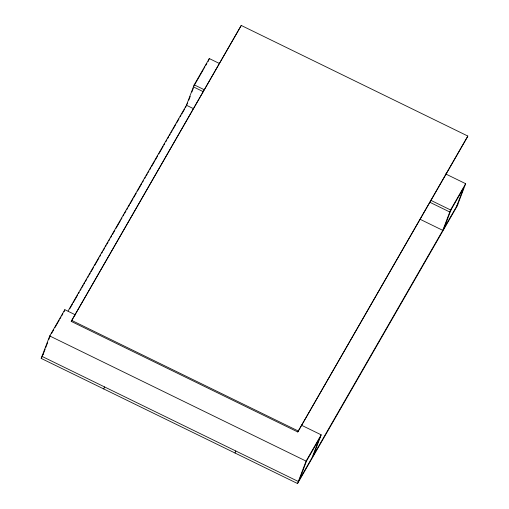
<?xml version="1.0" encoding="UTF-8"?>
<svg xmlns="http://www.w3.org/2000/svg" width="509" height="509" viewBox="0 0 509 509"><rect width="100%" height="100%" fill="white"/><g stroke="black" fill="none" stroke-linecap="round" stroke-linejoin="round"><path stroke-width="0.76" d="M445.661 173.938L465.659 183.698L457.133 206.145L297.555 483.55L41.197 358.412L49.723 335.965L64.834 309.701L75.504 314.912M43.176 354.277L45.186 349.04M45.74 347.571L47.7 342.417M48.813 339.49L50.206 335.819M64.058 311.743L64.834 309.701M71.222 321.389L241.253 25.45L467.803 136.037L467.415 137.055L297.765 431.969L71.222 321.389L241.253 25.45M219.296 63.44L209.301 58.56L194.19 84.825L186.44 105.229L193.535 108.697M188.814 100.101L190.22 96.411M191.887 92.021L193.28 88.343M208.194 61.474L209.301 58.56M103.734 388.94L104.51 386.897M235.018 453.023L235.794 450.98M297.765 431.969L467.803 136.037M297.555 483.55L306.081 461.103L321.185 434.839L301.271 425.117M299.534 479.414L306.564 460.957L320.416 436.881M312.176 457.432L319.156 439.07M313.436 455.243L321.185 434.839M465.659 183.698L450.548 209.956L442.798 230.367L420.084 219.277M444.007 228.267L451.031 209.81M456.649 206.291L463.623 187.923L449.771 211.998L429.857 202.277M51.39 333.764L53.769 329.628M54.927 327.611L59.305 319.996M60.043 318.723L60.889 317.247M61.614 315.987L62.868 313.805M203.333 69.631L193.42 86.867L203.377 91.728M204.103 68.295L204.904 66.895M205.681 65.54L206.87 63.472M43.558 353.621L41.973 356.376L298.331 481.508L457.903 204.103M68.104 310.942L187.687 103.06M41.197 358.412L41.986 357.038M69.708 308.855L72.475 304.032M73.271 302.658L77.623 295.086M78.418 293.712L79.207 292.331M80.397 290.27L81.192 288.889M81.981 287.515L83.171 285.447M83.96 284.073L84.755 282.699M85.544 281.318L86.734 279.256M87.523 277.876L88.318 276.502M89.107 275.121L90.297 273.059M91.086 271.685L93.465 267.549M94.655 265.488L99.007 257.917M99.802 256.536L100.591 255.162M101.781 253.094L102.57 251.72M103.365 250.345L104.549 248.277M105.344 246.903L106.133 245.523M106.928 244.148L108.118 242.08M108.907 240.706L109.702 239.332M110.491 237.951L111.681 235.89M112.47 234.509L114.849 230.38M116.033 228.318L120.391 220.747M121.18 219.366L121.975 217.992M123.165 215.924L123.954 214.55M124.743 213.169L125.933 211.108M126.728 209.727L127.517 208.353M128.313 206.978L129.496 204.911M130.291 203.536L133.059 198.714M133.854 197.339L136.227 193.21M137.417 191.142L141.776 183.571M142.565 182.197L143.36 180.822M144.543 178.754L145.339 177.38M146.128 175.999L147.317 173.938M148.106 172.557L148.902 171.183M149.691 169.809L150.88 167.741M151.669 166.367L154.443 161.544M155.239 160.17L157.612 156.04M158.802 153.972L163.154 146.401M163.949 145.027L164.738 143.646M165.928 141.585L166.717 140.204M167.512 138.83L168.702 136.762M169.491 135.388L170.286 134.013M171.075 132.633L172.265 130.571M173.054 129.191L175.828 124.374M176.617 123L178.996 118.871M180.18 116.803L180.975 115.428M181.764 114.048L184.538 109.231M185.327 107.851L186.122 106.476M194.19 84.825L204.154 89.686M430.633 200.234L450.548 209.956M71.61 320.365L298.153 430.951M49.723 335.965L306.081 461.103"/></g></svg>
